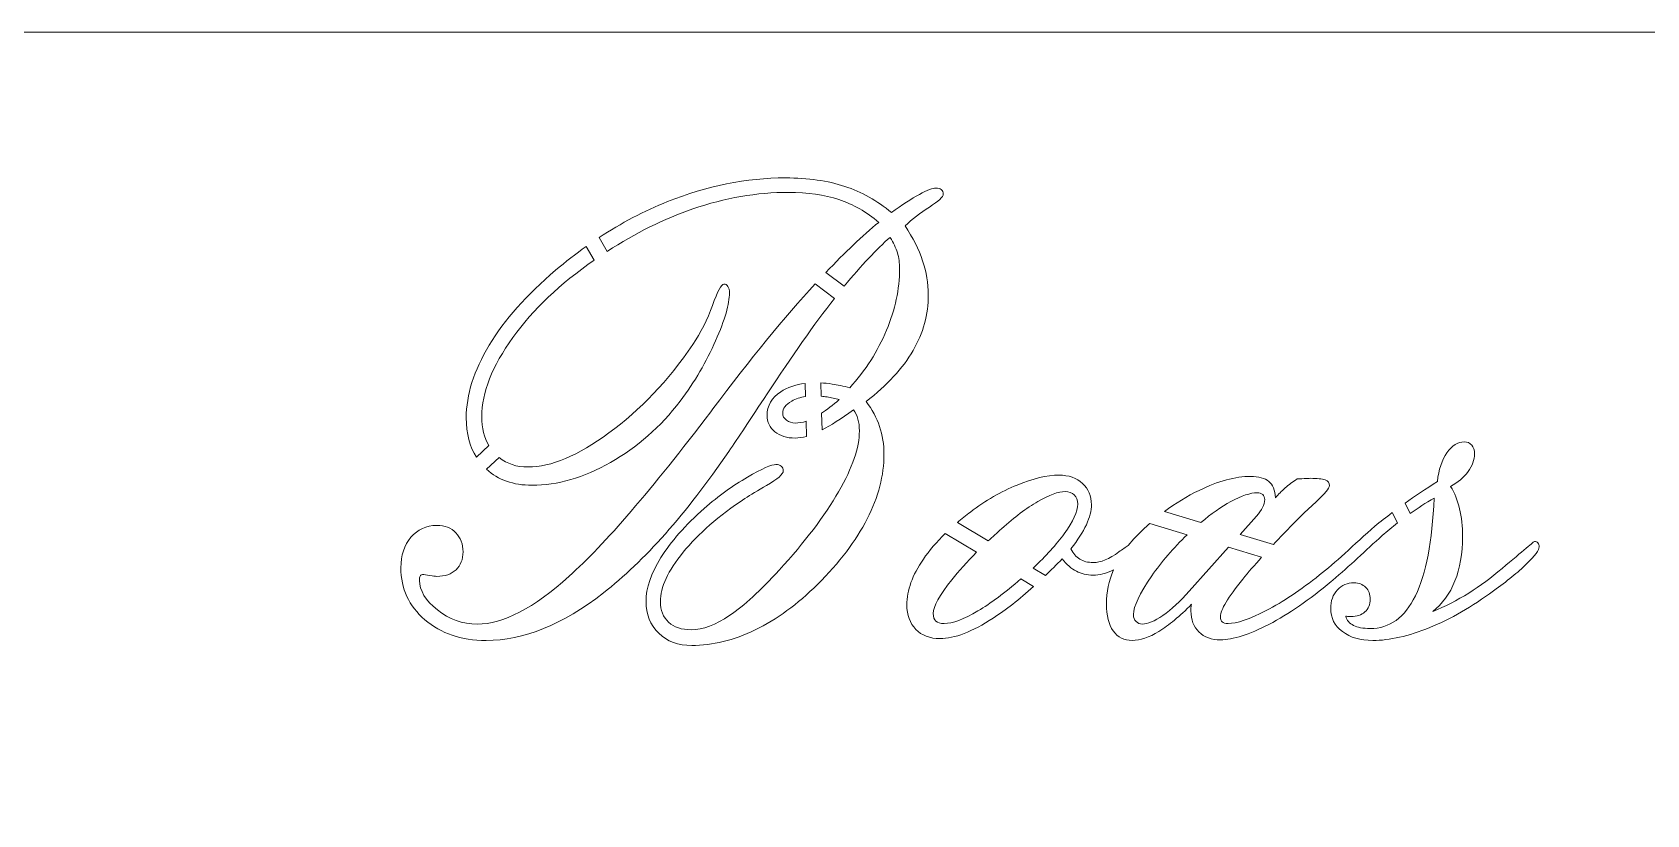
# Model space of a CAD drawing. Header units: millimetres. Extents: x 1606 to 2727, y 1477 to 2393.
# Drawn here: x 2480.6 to 2604.1, y 2203.4 to 2263.3 of the extents above; entities that cross this region are included whole.
import ezdxf

# ---------------------------------------------------------------- set-up
doc = ezdxf.new("R2010")
doc.units = ezdxf.units.MM
doc.header["$MEASUREMENT"] = 0
doc.layers.add('Camada 1', color=7, linetype='Continuous')

msp = doc.modelspace()

# ---------------------------------------------------------------- linework, layer by layer
at = {"layer": 'Camada 1', "color": 250, "lineweight": 20}
for points, knots in [([(2446.8405, 1923.272), (2568.1657, 1923.272), (2597.2433, 1923.2716), (2726.8406, 1923.2716), (2726.8406, 1923.2716), (2726.8406, 1923.2716), (2726.8406, 2263.2716), (2726.8406, 2263.2716), (2726.8406, 2263.2716), (2597.0922, 2263.2716), (2568.4792, 2263.2716), (2446.8405, 2263.2716), (2446.8405, 2263.2716), (2436.4123, 2263.2716), (2425.7687, 2263.2716), (2415.3405, 2263.2716), (2415.3405, 2263.2716), (2415.3405, 2263.2716), (2400.3405, 2263.2716), (2400.3405, 2263.2716), (2400.3405, 2263.2716), (2400.3405, 2263.2716), (2400.3405, 2260.2718), (2400.3405, 2260.2718), (2400.3405, 2260.2718), (2400.3405, 2260.2718), (2356.3405, 2260.2718), (2356.3405, 2260.2718), (2356.3405, 2260.2718), (2356.3405, 2260.2718), (2356.3405, 2263.2716), (2356.3405, 2263.2716), (2356.3405, 2263.2716), (2356.3405, 2263.2716), (2341.3405, 2263.2716), (2341.3405, 2263.2716), (2341.3405, 2263.2716), (2341.3405, 2263.2716), (2341.3405, 1923.272), (2341.3405, 1923.272), (2341.3405, 1923.272), (2341.3405, 1923.272), (2356.3405, 1923.272), (2356.3405, 1923.272), (2356.3405, 1923.272), (2356.3405, 1923.272), (2356.3405, 1926.2718), (2356.3405, 1926.2718), (2356.3405, 1926.2718), (2356.3405, 1926.2718), (2400.3405, 1926.2718), (2400.3405, 1926.2718), (2400.3405, 1926.2718), (2400.3405, 1926.2718), (2400.3405, 1923.272), (2400.3405, 1923.272), (2400.3405, 1923.272), (2400.3405, 1923.272), (2415.3405, 1923.272), (2415.3405, 1923.272), (2415.3405, 1923.272), (2425.7687, 1923.272), (2436.4123, 1923.272), (2446.8405, 1923.272)], [0, 0, 0, 0, 0.05882353, 0.05882353, 0.05882353, 0.05882353, 0.11764706, 0.11764706, 0.11764706, 0.11764706, 0.17647059, 0.17647059, 0.17647059, 0.17647059, 0.23529412, 0.23529412, 0.23529412, 0.23529412, 0.29411765, 0.29411765, 0.29411765, 0.29411765, 0.35294118, 0.35294118, 0.35294118, 0.35294118, 0.41176471, 0.41176471, 0.41176471, 0.41176471, 0.47058824, 0.47058824, 0.47058824, 0.47058824, 0.52941176, 0.52941176, 0.52941176, 0.52941176, 0.58823529, 0.58823529, 0.58823529, 0.58823529, 0.64705882, 0.64705882, 0.64705882, 0.64705882, 0.70588235, 0.70588235, 0.70588235, 0.70588235, 0.76470588, 0.76470588, 0.76470588, 0.76470588, 0.82352941, 0.82352941, 0.82352941, 0.82352941, 0.88235294, 0.88235294, 0.88235294, 0.88235294, 1, 1, 1, 1]), ([(2545.4429, 2233.0866), (2545.2213, 2233.7522), (2544.8773, 2234.3938), (2544.4112, 2235.003), (2544.4112, 2235.003), (2546.0236, 2236.2541), (2547.2158, 2237.5532), (2548.0028, 2238.9003), (2548.0028, 2238.9003), (2548.7824, 2240.2474), (2549.1721, 2241.6748), (2549.1721, 2243.1744), (2549.1721, 2243.1744), (2549.1721, 2244.0483), (2549.0268, 2244.9225), (2548.7365, 2245.7805), (2548.7365, 2245.7805), (2548.4461, 2246.6384), (2548.0028, 2247.5366), (2547.3916, 2248.4588), (2547.3916, 2248.4588), (2547.9265, 2248.956), (2548.553, 2249.4371), (2549.2562, 2249.8942), (2549.2562, 2249.8942), (2549.9592, 2250.3432), (2550.3108, 2250.672), (2550.3108, 2250.8725), (2550.3108, 2250.8725), (2550.3108, 2251.0329), (2550.2649, 2251.1531), (2550.1656, 2251.2254), (2550.1656, 2251.2254), (2550.0738, 2251.3055), (2549.9363, 2251.3456), (2549.753, 2251.3456), (2549.753, 2251.3456), (2549.516, 2251.3456), (2549.0957, 2251.1852), (2548.4843, 2250.8564), (2548.4843, 2250.8564), (2547.873, 2250.5278), (2547.1624, 2250.0626), (2546.3446, 2249.4691), (2546.3446, 2249.4691), (2545.2671, 2250.3752), (2544.0825, 2251.0489), (2542.7835, 2251.4739), (2542.7835, 2251.4739), (2541.4844, 2251.907), (2539.9712, 2252.1234), (2538.2595, 2252.1234), (2538.2595, 2252.1234), (2535.241, 2252.1234), (2532.23, 2251.522), (2529.2267, 2250.3112), (2529.2267, 2250.3112), (2527.4292, 2249.5894), (2525.6811, 2248.6682), (2523.9827, 2247.5498), (2523.9827, 2247.5498), (2523.9827, 2247.5498), (2524.6072, 2246.4954), (2524.6072, 2246.4954), (2524.6072, 2246.4954), (2526.7769, 2247.9091), (2528.9594, 2248.992), (2531.1601, 2249.7498), (2531.1601, 2249.7498), (2533.6208, 2250.5918), (2536.0586, 2251.0168), (2538.4811, 2251.0168), (2538.4811, 2251.0168), (2539.9407, 2251.0168), (2541.2245, 2250.8324), (2542.3326, 2250.4635), (2542.3326, 2250.4635), (2543.433, 2250.0946), (2544.4495, 2249.5173), (2545.374, 2248.7154), (2545.374, 2248.7154), (2544.1373, 2247.6964), (2542.7935, 2246.4219), (2541.3428, 2244.8924), (2541.3428, 2244.8924), (2541.3428, 2244.8924), (2542.7434, 2243.836), (2542.7434, 2243.836), (2542.7434, 2243.836), (2544.044, 2245.4303), (2545.2138, 2246.6745), (2546.2529, 2247.5688), (2546.2529, 2247.5688), (2546.505, 2247.1597), (2546.6886, 2246.7668), (2546.8031, 2246.3899), (2546.8031, 2246.3899), (2546.9177, 2246.0131), (2546.9711, 2245.6041), (2546.9711, 2245.1469), (2546.9711, 2245.1469), (2546.9711, 2243.6154), (2546.635, 2242.0518), (2545.9701, 2240.4559), (2545.9701, 2240.4559), (2545.3053, 2238.8522), (2544.3729, 2237.3928), (2543.1578, 2236.0616), (2543.1578, 2236.0616), (2542.6688, 2236.1898), (2542.2181, 2236.2781), (2541.8053, 2236.3422), (2541.8053, 2236.3422), (2541.5053, 2236.3889), (2541.2215, 2236.4186), (2540.951, 2236.4313), (2540.951, 2236.4313), (2540.951, 2236.4313), (2540.9763, 2235.4086), (2540.9763, 2235.4086), (2540.9763, 2235.4086), (2541.1276, 2235.3966), (2541.2763, 2235.3791), (2541.4233, 2235.356), (2541.4233, 2235.356), (2541.7289, 2235.308), (2542.0421, 2235.2437), (2542.3555, 2235.1474), (2542.3555, 2235.1474), (2541.853, 2234.717), (2541.4057, 2234.3697), (2541.0087, 2234.1029), (2541.0087, 2234.1029), (2541.0087, 2234.1029), (2541.0404, 2232.8245), (2541.0404, 2232.8245), (2541.0404, 2232.8245), (2541.6841, 2233.1613), (2542.4884, 2233.6745), (2543.4483, 2234.3696), (2543.4483, 2234.3696), (2543.6011, 2234.1692), (2543.7158, 2233.9287), (2543.7845, 2233.664), (2543.7845, 2233.664), (2543.8609, 2233.3994), (2543.8991, 2233.0947), (2543.8991, 2232.7498), (2543.8991, 2232.7498), (2543.8991, 2231.4909), (2543.3719, 2229.9432), (2542.3096, 2228.0988), (2542.3096, 2228.0988), (2541.2474, 2226.2626), (2539.7343, 2224.2578), (2537.7627, 2222.0927), (2537.7627, 2222.0927), (2536.3337, 2220.529), (2535.0728, 2219.3742), (2533.9801, 2218.6366), (2533.9801, 2218.6366), (2532.8949, 2217.8988), (2531.909, 2217.5299), (2531.0302, 2217.5299), (2531.0302, 2217.5299), (2530.2966, 2217.5299), (2529.7233, 2217.7224), (2529.3031, 2218.1073), (2529.3031, 2218.1073), (2528.8828, 2218.4922), (2528.6765, 2219.0215), (2528.6765, 2219.6951), (2528.6765, 2219.6951), (2528.6765, 2220.7856), (2529.2573, 2222.0446), (2530.4112, 2223.464), (2530.4112, 2223.464), (2531.5651, 2224.8832), (2533.1393, 2226.2545), (2535.1416, 2227.5857), (2535.1416, 2227.5857), (2535.5695, 2227.8662), (2536.1273, 2228.2031), (2536.7998, 2228.58), (2536.7998, 2228.58), (2537.6481, 2229.0612), (2538.0761, 2229.4381), (2538.0761, 2229.7106), (2538.0761, 2229.7106), (2538.0761, 2229.847), (2538.0226, 2229.9673), (2537.9155, 2230.0475), (2537.9155, 2230.0475), (2537.8162, 2230.1357), (2537.6786, 2230.1838), (2537.5182, 2230.1838), (2537.5182, 2230.1838), (2537.1743, 2230.1838), (2536.4483, 2229.863), (2535.3326, 2229.2135), (2535.3326, 2229.2135), (2534.2245, 2228.572), (2533.1241, 2227.7782), (2532.0314, 2226.8239), (2532.0314, 2226.8239), (2530.587, 2225.5409), (2529.4789, 2224.2899), (2528.7147, 2223.063), (2528.7147, 2223.063), (2527.9582, 2221.8441), (2527.576, 2220.7295), (2527.576, 2219.7111), (2527.576, 2219.7111), (2527.576, 2218.7087), (2527.897, 2217.8908), (2528.5466, 2217.2653), (2528.5466, 2217.2653), (2529.1961, 2216.6399), (2530.0368, 2216.3271), (2531.0684, 2216.3271), (2531.0684, 2216.3271), (2532.6656, 2216.3271), (2534.2856, 2216.7281), (2535.9287, 2217.522), (2535.9287, 2217.522), (2537.5716, 2218.3239), (2539.1612, 2219.4866), (2540.6973, 2221.0023), (2540.6973, 2221.0023), (2542.3707, 2222.6621), (2543.6317, 2224.338), (2544.4952, 2226.022), (2544.4952, 2226.022), (2545.3511, 2227.7059), (2545.7791, 2229.3498), (2545.7791, 2230.9616), (2545.7791, 2230.9616), (2545.7791, 2231.7154), (2545.6644, 2232.4211), (2545.4429, 2233.0866)], [0, 0, 0, 0, 0.01639344, 0.01639344, 0.01639344, 0.01639344, 0.03278689, 0.03278689, 0.03278689, 0.03278689, 0.04918033, 0.04918033, 0.04918033, 0.04918033, 0.06557377, 0.06557377, 0.06557377, 0.06557377, 0.08196721, 0.08196721, 0.08196721, 0.08196721, 0.09836066, 0.09836066, 0.09836066, 0.09836066, 0.1147541, 0.1147541, 0.1147541, 0.1147541, 0.13114754, 0.13114754, 0.13114754, 0.13114754, 0.14754098, 0.14754098, 0.14754098, 0.14754098, 0.16393443, 0.16393443, 0.16393443, 0.16393443, 0.18032787, 0.18032787, 0.18032787, 0.18032787, 0.19672131, 0.19672131, 0.19672131, 0.19672131, 0.21311475, 0.21311475, 0.21311475, 0.21311475, 0.2295082, 0.2295082, 0.2295082, 0.2295082, 0.24590164, 0.24590164, 0.24590164, 0.24590164, 0.26229508, 0.26229508, 0.26229508, 0.26229508, 0.27868852, 0.27868852, 0.27868852, 0.27868852, 0.29508197, 0.29508197, 0.29508197, 0.29508197, 0.31147541, 0.31147541, 0.31147541, 0.31147541, 0.32786885, 0.32786885, 0.32786885, 0.32786885, 0.3442623, 0.3442623, 0.3442623, 0.3442623, 0.36065574, 0.36065574, 0.36065574, 0.36065574, 0.37704918, 0.37704918, 0.37704918, 0.37704918, 0.39344262, 0.39344262, 0.39344262, 0.39344262, 0.40983607, 0.40983607, 0.40983607, 0.40983607, 0.42622951, 0.42622951, 0.42622951, 0.42622951, 0.44262295, 0.44262295, 0.44262295, 0.44262295, 0.45901639, 0.45901639, 0.45901639, 0.45901639, 0.47540984, 0.47540984, 0.47540984, 0.47540984, 0.49180328, 0.49180328, 0.49180328, 0.49180328, 0.50819672, 0.50819672, 0.50819672, 0.50819672, 0.52459016, 0.52459016, 0.52459016, 0.52459016, 0.54098361, 0.54098361, 0.54098361, 0.54098361, 0.55737705, 0.55737705, 0.55737705, 0.55737705, 0.57377049, 0.57377049, 0.57377049, 0.57377049, 0.59016393, 0.59016393, 0.59016393, 0.59016393, 0.60655738, 0.60655738, 0.60655738, 0.60655738, 0.62295082, 0.62295082, 0.62295082, 0.62295082, 0.63934426, 0.63934426, 0.63934426, 0.63934426, 0.6557377, 0.6557377, 0.6557377, 0.6557377, 0.67213115, 0.67213115, 0.67213115, 0.67213115, 0.68852459, 0.68852459, 0.68852459, 0.68852459, 0.70491803, 0.70491803, 0.70491803, 0.70491803, 0.72131148, 0.72131148, 0.72131148, 0.72131148, 0.73770492, 0.73770492, 0.73770492, 0.73770492, 0.75409836, 0.75409836, 0.75409836, 0.75409836, 0.7704918, 0.7704918, 0.7704918, 0.7704918, 0.78688525, 0.78688525, 0.78688525, 0.78688525, 0.80327869, 0.80327869, 0.80327869, 0.80327869, 0.81967213, 0.81967213, 0.81967213, 0.81967213, 0.83606557, 0.83606557, 0.83606557, 0.83606557, 0.85245902, 0.85245902, 0.85245902, 0.85245902, 0.86885246, 0.86885246, 0.86885246, 0.86885246, 0.8852459, 0.8852459, 0.8852459, 0.8852459, 0.90163934, 0.90163934, 0.90163934, 0.90163934, 0.91803279, 0.91803279, 0.91803279, 0.91803279, 0.93442623, 0.93442623, 0.93442623, 0.93442623, 0.95081967, 0.95081967, 0.95081967, 0.95081967, 0.96721311, 0.96721311, 0.96721311, 0.96721311, 1, 1, 1, 1]), ([(2522.9906, 2246.8701), (2522.2002, 2246.3073), (2521.4209, 2245.7008), (2520.6525, 2245.0508), (2520.6525, 2245.0508), (2518.4439, 2243.1663), (2516.7475, 2241.2579), (2515.5782, 2239.3172), (2515.5782, 2239.3172), (2514.409, 2237.3687), (2513.8205, 2235.5163), (2513.8205, 2233.7443), (2513.8205, 2233.7443), (2513.8205, 2232.5635), (2514.0821, 2231.5612), (2514.6017, 2230.7371), (2514.6017, 2230.7371), (2514.6017, 2230.7371), (2515.5556, 2231.6246), (2515.5556, 2231.6246), (2515.5556, 2231.6246), (2515.1927, 2232.2373), (2515.0128, 2232.9759), (2515.0128, 2233.8404), (2515.0128, 2233.8404), (2515.0128, 2235.6927), (2515.8075, 2237.7135), (2517.3894, 2239.9026), (2517.3894, 2239.9026), (2518.931, 2242.0439), (2521.0024, 2244.0174), (2523.6105, 2245.8235), (2523.6105, 2245.8235), (2523.6105, 2245.8235), (2522.9906, 2246.8701), (2522.9906, 2246.8701)], [0, 0, 0, 0, 0.1, 0.1, 0.1, 0.1, 0.2, 0.2, 0.2, 0.2, 0.3, 0.3, 0.3, 0.3, 0.4, 0.4, 0.4, 0.4, 0.5, 0.5, 0.5, 0.5, 0.6, 0.6, 0.6, 0.6, 0.7, 0.7, 0.7, 0.7, 0.8, 0.8, 0.8, 0.8, 1, 1, 1, 1]), ([(2540.52, 2244.01), (2538.1715, 2241.4503), (2535.558, 2238.258), (2532.6809, 2234.4338), (2532.6809, 2234.4338), (2532.6809, 2234.4338), (2532.5203, 2234.2173), (2532.5203, 2234.2173), (2532.5203, 2234.2173), (2528.0193, 2228.2673), (2524.4046, 2224.0734), (2521.6995, 2221.6276), (2521.6995, 2221.6276), (2518.9865, 2219.1819), (2516.6404, 2217.963), (2514.6536, 2217.963), (2514.6536, 2217.963), (2513.5379, 2217.963), (2512.5215, 2218.3239), (2511.6121, 2219.0535), (2511.6121, 2219.0535), (2510.7027, 2219.7833), (2510.2442, 2220.537), (2510.2442, 2221.3149), (2510.2442, 2221.3149), (2510.2442, 2221.4672), (2510.2596, 2221.5795), (2510.2901, 2221.6437), (2510.2901, 2221.6437), (2510.3206, 2221.7077), (2510.3817, 2221.748), (2510.4658, 2221.764), (2510.4658, 2221.764), (2510.6033, 2221.764), (2510.7944, 2221.7397), (2511.0389, 2221.6917), (2511.0389, 2221.6917), (2511.2835, 2221.6437), (2511.4593, 2221.6196), (2511.5662, 2221.6196), (2511.5662, 2221.6196), (2512.1851, 2221.6196), (2512.6819, 2221.788), (2513.0412, 2222.1248), (2513.0412, 2222.1248), (2513.3927, 2222.4615), (2513.576, 2222.9187), (2513.576, 2223.496), (2513.576, 2223.496), (2513.576, 2224.0894), (2513.3927, 2224.5786), (2513.0259, 2224.9555), (2513.0259, 2224.9555), (2512.6667, 2225.3323), (2512.1776, 2225.5167), (2511.5662, 2225.5167), (2511.5662, 2225.5167), (2510.7639, 2225.5167), (2510.1065, 2225.212), (2509.5946, 2224.6106), (2509.5946, 2224.6106), (2509.0826, 2224.0093), (2508.8228, 2223.2314), (2508.8228, 2222.2773), (2508.8228, 2222.2773), (2508.8228, 2220.6813), (2509.4342, 2219.3502), (2510.6569, 2218.2998), (2510.6569, 2218.2998), (2511.8796, 2217.2413), (2513.4385, 2216.7121), (2515.3337, 2216.7121), (2515.3337, 2216.7121), (2518.1995, 2216.7121), (2521.1951, 2217.9231), (2524.313, 2220.3527), (2524.313, 2220.3527), (2527.4308, 2222.7823), (2530.6328, 2226.3908), (2533.9188, 2231.1862), (2533.9188, 2231.1862), (2534.5914, 2232.1885), (2535.5695, 2233.664), (2536.8533, 2235.6046), (2536.8533, 2235.6046), (2538.7379, 2238.4942), (2540.4516, 2240.9247), (2541.9945, 2242.8978), (2541.9945, 2242.8978), (2541.9945, 2242.8978), (2540.52, 2244.01), (2540.52, 2244.01)], [0, 0, 0, 0, 0.04166667, 0.04166667, 0.04166667, 0.04166667, 0.08333333, 0.08333333, 0.08333333, 0.08333333, 0.125, 0.125, 0.125, 0.125, 0.16666667, 0.16666667, 0.16666667, 0.16666667, 0.20833333, 0.20833333, 0.20833333, 0.20833333, 0.25, 0.25, 0.25, 0.25, 0.29166667, 0.29166667, 0.29166667, 0.29166667, 0.33333333, 0.33333333, 0.33333333, 0.33333333, 0.375, 0.375, 0.375, 0.375, 0.41666667, 0.41666667, 0.41666667, 0.41666667, 0.45833333, 0.45833333, 0.45833333, 0.45833333, 0.5, 0.5, 0.5, 0.5, 0.54166667, 0.54166667, 0.54166667, 0.54166667, 0.58333333, 0.58333333, 0.58333333, 0.58333333, 0.625, 0.625, 0.625, 0.625, 0.66666667, 0.66666667, 0.66666667, 0.66666667, 0.70833333, 0.70833333, 0.70833333, 0.70833333, 0.75, 0.75, 0.75, 0.75, 0.79166667, 0.79166667, 0.79166667, 0.79166667, 0.83333333, 0.83333333, 0.83333333, 0.83333333, 0.875, 0.875, 0.875, 0.875, 0.91666667, 0.91666667, 0.91666667, 0.91666667, 1, 1, 1, 1]), ([(2515.3716, 2229.8143), (2516.2597, 2229.0022), (2517.4214, 2228.596), (2518.8567, 2228.596), (2518.8567, 2228.596), (2520.7977, 2228.596), (2522.7998, 2229.1734), (2524.8479, 2230.336), (2524.8479, 2230.336), (2526.9036, 2231.4988), (2528.6842, 2233.0626), (2530.1896, 2235.0352), (2530.1896, 2235.0352), (2531.2978, 2236.5107), (2532.1993, 2238.0504), (2532.9025, 2239.6621), (2532.9025, 2239.6621), (2533.6055, 2241.2658), (2533.957, 2242.4848), (2533.957, 2243.3187), (2533.957, 2243.3187), (2533.957, 2243.5191), (2533.9188, 2243.6876), (2533.8424, 2243.8078), (2533.8424, 2243.8078), (2533.766, 2243.9362), (2533.6667, 2244.0003), (2533.5292, 2244.0003), (2533.5292, 2244.0003), (2533.3381, 2244.0003), (2533.0477, 2243.455), (2532.6579, 2242.3645), (2532.6579, 2242.3645), (2532.2682, 2241.2819), (2531.7714, 2240.2795), (2531.1601, 2239.3734), (2531.1601, 2239.3734), (2529.265, 2236.5989), (2527.1252, 2234.3376), (2524.7409, 2232.5974), (2524.7409, 2232.5974), (2522.3642, 2230.8573), (2520.301, 2229.9914), (2518.5509, 2229.9914), (2518.5509, 2229.9914), (2517.6728, 2229.9914), (2516.9355, 2230.2325), (2516.3394, 2230.7148), (2516.3394, 2230.7148), (2516.3394, 2230.7148), (2515.3716, 2229.8143), (2515.3716, 2229.8143)], [0, 0, 0, 0, 0.07142857, 0.07142857, 0.07142857, 0.07142857, 0.14285714, 0.14285714, 0.14285714, 0.14285714, 0.21428571, 0.21428571, 0.21428571, 0.21428571, 0.28571429, 0.28571429, 0.28571429, 0.28571429, 0.35714286, 0.35714286, 0.35714286, 0.35714286, 0.42857143, 0.42857143, 0.42857143, 0.42857143, 0.5, 0.5, 0.5, 0.5, 0.57142857, 0.57142857, 0.57142857, 0.57142857, 0.64285714, 0.64285714, 0.64285714, 0.64285714, 0.71428571, 0.71428571, 0.71428571, 0.71428571, 0.78571429, 0.78571429, 0.78571429, 0.78571429, 0.85714286, 0.85714286, 0.85714286, 0.85714286, 1, 1, 1, 1]), ([(2539.7517, 2236.3874), (2539.0064, 2236.2975), (2538.3816, 2236.0883), (2537.8774, 2235.7569), (2537.8774, 2235.7569), (2537.1819, 2235.2999), (2536.8381, 2234.6983), (2536.8381, 2233.9446), (2536.8381, 2233.9446), (2536.8381, 2233.4314), (2537.0367, 2233.0064), (2537.4341, 2232.6856), (2537.4341, 2232.6856), (2537.8314, 2232.3649), (2538.3512, 2232.2046), (2538.9931, 2232.2046), (2538.9931, 2232.2046), (2539.2579, 2232.2046), (2539.5446, 2232.2484), (2539.8522, 2232.3348), (2539.8522, 2232.3348), (2539.8522, 2232.3348), (2539.8234, 2233.4956), (2539.8234, 2233.4956), (2539.8234, 2233.4956), (2539.5389, 2233.4047), (2539.2622, 2233.3592), (2538.9931, 2233.3592), (2538.9931, 2233.3592), (2538.7409, 2233.3592), (2538.5192, 2233.4314), (2538.3206, 2233.5838), (2538.3206, 2233.5838), (2538.1296, 2233.7282), (2538.0302, 2233.8965), (2538.0302, 2234.089), (2538.0302, 2234.089), (2538.0302, 2234.4659), (2538.2595, 2234.7787), (2538.7256, 2235.0432), (2538.7256, 2235.0432), (2539.0228, 2235.2095), (2539.3745, 2235.3219), (2539.7767, 2235.3804), (2539.7767, 2235.3804), (2539.7767, 2235.3804), (2539.7517, 2236.3874), (2539.7517, 2236.3874)], [0, 0, 0, 0, 0.07692308, 0.07692308, 0.07692308, 0.07692308, 0.15384615, 0.15384615, 0.15384615, 0.15384615, 0.23076923, 0.23076923, 0.23076923, 0.23076923, 0.30769231, 0.30769231, 0.30769231, 0.30769231, 0.38461538, 0.38461538, 0.38461538, 0.38461538, 0.46153846, 0.46153846, 0.46153846, 0.46153846, 0.53846154, 0.53846154, 0.53846154, 0.53846154, 0.61538462, 0.61538462, 0.61538462, 0.61538462, 0.69230769, 0.69230769, 0.69230769, 0.69230769, 0.76923077, 0.76923077, 0.76923077, 0.76923077, 0.84615385, 0.84615385, 0.84615385, 0.84615385, 1, 1, 1, 1]), ([(2589.8118, 2226.7918), (2589.6667, 2227.4333), (2589.4373, 2228.0107), (2589.1241, 2228.5078), (2589.1241, 2228.5078), (2589.6895, 2228.8046), (2590.1405, 2229.1815), (2590.4691, 2229.6385), (2590.4691, 2229.6385), (2590.7976, 2230.0876), (2590.9581, 2230.5446), (2590.9581, 2231.0018), (2590.9581, 2231.0018), (2590.9581, 2231.2824), (2590.8894, 2231.5068), (2590.7441, 2231.6673), (2590.7441, 2231.6673), (2590.6067, 2231.8357), (2590.4155, 2231.9159), (2590.171, 2231.9159), (2590.171, 2231.9159), (2589.6819, 2231.9159), (2589.2387, 2231.6352), (2588.8489, 2231.0819), (2588.8489, 2231.0819), (2588.4592, 2230.5286), (2588.2146, 2229.7908), (2588.1153, 2228.8847), (2588.1153, 2228.8847), (2587.2149, 2228.3038), (2586.3933, 2227.7483), (2585.6496, 2227.2188), (2585.6496, 2227.2188), (2585.6496, 2227.2188), (2586.0408, 2226.4364), (2586.0408, 2226.4364), (2586.0408, 2226.4364), (2586.6304, 2226.8549), (2587.2378, 2227.2488), (2587.8632, 2227.6177), (2587.8632, 2227.6177), (2587.7332, 2224.2899), (2587.2518, 2221.7961), (2586.4341, 2220.1281), (2586.4341, 2220.1281), (2585.6088, 2218.4602), (2584.4625, 2217.6263), (2582.98, 2217.6263), (2582.98, 2217.6263), (2582.4298, 2217.6263), (2582.0017, 2217.7064), (2581.6961, 2217.8587), (2581.6961, 2217.8587), (2581.3905, 2218.0191), (2581.1917, 2218.2517), (2581.1001, 2218.5644), (2581.1001, 2218.5644), (2581.1306, 2218.5644), (2581.1765, 2218.5644), (2581.2376, 2218.5564), (2581.2376, 2218.5564), (2581.2911, 2218.5483), (2581.3828, 2218.5403), (2581.505, 2218.5403), (2581.505, 2218.5403), (2581.9483, 2218.5403), (2582.3075, 2218.6607), (2582.575, 2218.8932), (2582.575, 2218.8932), (2582.8424, 2219.1338), (2582.98, 2219.4626), (2582.98, 2219.8794), (2582.98, 2219.8794), (2582.98, 2220.2404), (2582.8653, 2220.537), (2582.636, 2220.7776), (2582.636, 2220.7776), (2582.4068, 2221.0102), (2582.1011, 2221.1305), (2581.7344, 2221.1305), (2581.7344, 2221.1305), (2581.2299, 2221.1305), (2580.8097, 2220.9459), (2580.4659, 2220.5772), (2580.4659, 2220.5772), (2580.1219, 2220.2083), (2579.9537, 2219.7351), (2579.9537, 2219.1578), (2579.9537, 2219.1578), (2579.9537, 2218.4361), (2580.2517, 2217.8507), (2580.8479, 2217.3937), (2580.8479, 2217.3937), (2581.444, 2216.9366), (2582.2234, 2216.7121), (2583.1787, 2216.7121), (2583.1787, 2216.7121), (2584.4549, 2216.7121), (2585.9069, 2217.0409), (2587.5269, 2217.6983), (2587.5269, 2217.6983), (2589.1469, 2218.3559), (2590.7747, 2219.2941), (2592.4177, 2220.521), (2592.4177, 2220.521), (2593.4418, 2221.2428), (2594.2824, 2221.9244), (2594.9319, 2222.5658), (2594.9319, 2222.5658), (2595.5815, 2223.2073), (2595.9025, 2223.6404), (2595.9025, 2223.8809), (2595.9025, 2223.8809), (2595.9025, 2224.0012), (2595.8719, 2224.1055), (2595.8031, 2224.1856), (2595.8031, 2224.1856), (2595.7344, 2224.2658), (2595.6503, 2224.2979), (2595.551, 2224.2979), (2595.551, 2224.2979), (2595.5203, 2224.2979), (2594.6874, 2223.6003), (2593.0596, 2222.213), (2593.0596, 2222.213), (2591.4319, 2220.8176), (2589.6667, 2219.7191), (2587.7562, 2218.9173), (2587.7562, 2218.9173), (2588.4974, 2219.5107), (2589.0706, 2220.2964), (2589.4602, 2221.2669), (2589.4602, 2221.2669), (2589.8424, 2222.237), (2590.041, 2223.3678), (2590.041, 2224.6508), (2590.041, 2224.6508), (2590.041, 2225.4367), (2589.9646, 2226.1502), (2589.8118, 2226.7918)], [0, 0, 0, 0, 0.02777778, 0.02777778, 0.02777778, 0.02777778, 0.05555556, 0.05555556, 0.05555556, 0.05555556, 0.08333333, 0.08333333, 0.08333333, 0.08333333, 0.11111111, 0.11111111, 0.11111111, 0.11111111, 0.13888889, 0.13888889, 0.13888889, 0.13888889, 0.16666667, 0.16666667, 0.16666667, 0.16666667, 0.19444444, 0.19444444, 0.19444444, 0.19444444, 0.22222222, 0.22222222, 0.22222222, 0.22222222, 0.25, 0.25, 0.25, 0.25, 0.27777778, 0.27777778, 0.27777778, 0.27777778, 0.30555556, 0.30555556, 0.30555556, 0.30555556, 0.33333333, 0.33333333, 0.33333333, 0.33333333, 0.36111111, 0.36111111, 0.36111111, 0.36111111, 0.38888889, 0.38888889, 0.38888889, 0.38888889, 0.41666667, 0.41666667, 0.41666667, 0.41666667, 0.44444444, 0.44444444, 0.44444444, 0.44444444, 0.47222222, 0.47222222, 0.47222222, 0.47222222, 0.5, 0.5, 0.5, 0.5, 0.52777778, 0.52777778, 0.52777778, 0.52777778, 0.55555556, 0.55555556, 0.55555556, 0.55555556, 0.58333333, 0.58333333, 0.58333333, 0.58333333, 0.61111111, 0.61111111, 0.61111111, 0.61111111, 0.63888889, 0.63888889, 0.63888889, 0.63888889, 0.66666667, 0.66666667, 0.66666667, 0.66666667, 0.69444444, 0.69444444, 0.69444444, 0.69444444, 0.72222222, 0.72222222, 0.72222222, 0.72222222, 0.75, 0.75, 0.75, 0.75, 0.77777778, 0.77777778, 0.77777778, 0.77777778, 0.80555556, 0.80555556, 0.80555556, 0.80555556, 0.83333333, 0.83333333, 0.83333333, 0.83333333, 0.86111111, 0.86111111, 0.86111111, 0.86111111, 0.88888889, 0.88888889, 0.88888889, 0.88888889, 0.91666667, 0.91666667, 0.91666667, 0.91666667, 0.94444444, 0.94444444, 0.94444444, 0.94444444, 1, 1, 1, 1]), ([(2584.6671, 2226.5004), (2584.1844, 2226.1373), (2583.7419, 2225.7881), (2583.3391, 2225.4526), (2583.3391, 2225.4526), (2582.5661, 2224.8087), (2581.7791, 2224.0548), (2581.0236, 2223.3678), (2581.0236, 2223.3678), (2580.3358, 2222.7423), (2579.694, 2222.1889), (2579.0979, 2221.7238), (2579.0979, 2221.7238), (2577.6688, 2220.5772), (2576.3086, 2219.6711), (2575.0247, 2219.0054), (2575.0247, 2219.0054), (2573.7332, 2218.3399), (2572.7627, 2218.0112), (2572.1055, 2218.0112), (2572.1055, 2218.0112), (2571.8839, 2218.0112), (2571.7311, 2218.0512), (2571.647, 2218.1314), (2571.647, 2218.1314), (2571.5628, 2218.2035), (2571.5247, 2218.3479), (2571.5247, 2218.5483), (2571.5247, 2218.5483), (2571.5247, 2219.0535), (2572.0902, 2219.9998), (2573.2289, 2221.4032), (2573.2289, 2221.4032), (2573.6503, 2221.9226), (2574.1305, 2222.4826), (2574.6695, 2223.0829), (2574.6695, 2223.0829), (2574.6695, 2223.0829), (2572.1432, 2223.8449), (2572.1432, 2223.8449), (2572.1432, 2223.8449), (2572.1432, 2223.8449), (2569.1252, 2220.481), (2569.1252, 2220.481), (2569.1252, 2220.481), (2568.4374, 2219.6951), (2567.7726, 2219.0777), (2567.1229, 2218.6286), (2567.1229, 2218.6286), (2566.4734, 2218.1876), (2565.9462, 2217.963), (2565.5412, 2217.963), (2565.5412, 2217.963), (2565.35, 2217.963), (2565.1896, 2218.0271), (2565.0597, 2218.1635), (2565.0597, 2218.1635), (2564.9298, 2218.2918), (2564.8686, 2218.4682), (2564.8686, 2218.6927), (2564.8686, 2218.6927), (2564.8686, 2219.3182), (2565.3348, 2220.3046), (2566.2595, 2221.6517), (2566.2595, 2221.6517), (2567.0047, 2222.7375), (2567.9137, 2223.7868), (2568.9786, 2224.7995), (2568.9786, 2224.7995), (2568.9786, 2224.7995), (2566.1139, 2225.6637), (2566.1139, 2225.6637), (2566.1139, 2225.6637), (2565.9883, 2225.5527), (2565.8636, 2225.4396), (2565.7397, 2225.3243), (2565.7397, 2225.3243), (2565.2576, 2224.8758), (2564.8287, 2224.4327), (2564.4661, 2223.9804), (2564.4661, 2223.9804), (2564.2671, 2223.8534), (2564.0292, 2223.6893), (2563.7529, 2223.4881), (2563.7529, 2223.4881), (2563.0116, 2222.9508), (2562.3544, 2222.6782), (2561.7813, 2222.6782), (2561.7813, 2222.6782), (2561.3839, 2222.6782), (2561.0399, 2222.7663), (2560.7572, 2222.9347), (2560.7572, 2222.9347), (2560.4746, 2223.1112), (2560.2452, 2223.3758), (2560.0848, 2223.7365), (2560.0848, 2223.7365), (2560.6044, 2224.3942), (2560.9941, 2225.0116), (2561.2617, 2225.5729), (2561.2617, 2225.5729), (2561.5215, 2226.1423), (2561.6513, 2226.6475), (2561.6513, 2227.1046), (2561.6513, 2227.1046), (2561.6513, 2227.7782), (2561.4221, 2228.3235), (2560.9712, 2228.7404), (2560.9712, 2228.7404), (2560.5127, 2229.1573), (2559.9166, 2229.3658), (2559.1677, 2229.3658), (2559.1677, 2229.3658), (2558.243, 2229.3658), (2557.1731, 2229.1173), (2555.9581, 2228.6121), (2555.9581, 2228.6121), (2554.743, 2228.1149), (2553.551, 2227.4253), (2552.3894, 2226.5432), (2552.3894, 2226.5432), (2552.0398, 2226.2806), (2551.7086, 2226.0161), (2551.3957, 2225.7498), (2551.3957, 2225.7498), (2551.3957, 2225.7498), (2553.7532, 2224.3276), (2553.7532, 2224.3276), (2553.7532, 2224.3276), (2554.0793, 2224.6354), (2554.4219, 2224.949), (2554.7812, 2225.2683), (2554.7812, 2225.2683), (2555.7519, 2226.1502), (2556.6765, 2226.84), (2557.5553, 2227.3531), (2557.5553, 2227.3531), (2558.4341, 2227.8582), (2559.1295, 2228.1149), (2559.6339, 2228.1149), (2559.6339, 2228.1149), (2559.9319, 2228.1149), (2560.1689, 2228.0267), (2560.337, 2227.8582), (2560.337, 2227.8582), (2560.5127, 2227.6819), (2560.5968, 2227.4493), (2560.5968, 2227.1527), (2560.5968, 2227.1527), (2560.5968, 2226.5914), (2560.2529, 2225.8295), (2559.5652, 2224.8832), (2559.5652, 2224.8832), (2558.9766, 2224.0644), (2558.1818, 2223.1854), (2557.1861, 2222.2568), (2557.1861, 2222.2568), (2557.1861, 2222.2568), (2558.1336, 2221.6852), (2558.1336, 2221.6852), (2558.1336, 2221.6852), (2558.5514, 2222.0854), (2558.9775, 2222.5098), (2559.4123, 2222.9588), (2559.4123, 2222.9588), (2559.7562, 2222.5258), (2560.1154, 2222.205), (2560.4974, 2222.0126), (2560.4974, 2222.0126), (2560.8795, 2221.812), (2561.3075, 2221.7158), (2561.7813, 2221.7158), (2561.7813, 2221.7158), (2562.2679, 2221.7158), (2562.7859, 2221.8483), (2563.3333, 2222.1132), (2563.3333, 2222.1132), (2562.9797, 2221.2777), (2562.8054, 2220.4118), (2562.8054, 2219.5107), (2562.8054, 2219.5107), (2562.8054, 2218.6205), (2562.9734, 2217.9309), (2563.3174, 2217.4418), (2563.3174, 2217.4418), (2563.6612, 2216.9527), (2564.1503, 2216.7121), (2564.7769, 2216.7121), (2564.7769, 2216.7121), (2565.373, 2216.7121), (2566.0532, 2216.9447), (2566.8173, 2217.4096), (2566.8173, 2217.4096), (2567.5815, 2217.8668), (2568.4069, 2218.5644), (2569.3085, 2219.4866), (2569.3085, 2219.4866), (2569.2933, 2219.4305), (2569.278, 2219.3583), (2569.2704, 2219.2862), (2569.2704, 2219.2862), (2569.2627, 2219.222), (2569.2627, 2219.1097), (2569.2627, 2218.9734), (2569.2627, 2218.9734), (2569.2627, 2218.2998), (2569.469, 2217.7626), (2569.8741, 2217.3617), (2569.8741, 2217.3617), (2570.2867, 2216.9607), (2570.837, 2216.7601), (2571.5247, 2216.7601), (2571.5247, 2216.7601), (2572.48, 2216.7601), (2573.718, 2217.1531), (2575.2311, 2217.947), (2575.2311, 2217.947), (2576.7442, 2218.7407), (2578.3337, 2219.8315), (2579.992, 2221.2267), (2579.992, 2221.2267), (2579.992, 2221.2267), (2580.1066, 2221.3229), (2580.1066, 2221.3229), (2580.1066, 2221.3229), (2581.3801, 2222.3907), (2582.6387, 2223.6166), (2583.897, 2224.739), (2583.897, 2224.739), (2584.2771, 2225.0734), (2584.6659, 2225.3964), (2585.0635, 2225.7076), (2585.0635, 2225.7076), (2585.0635, 2225.7076), (2584.6671, 2226.5004), (2584.6671, 2226.5004)], [0, 0, 0, 0, 0.01666667, 0.01666667, 0.01666667, 0.01666667, 0.03333333, 0.03333333, 0.03333333, 0.03333333, 0.05, 0.05, 0.05, 0.05, 0.06666667, 0.06666667, 0.06666667, 0.06666667, 0.08333333, 0.08333333, 0.08333333, 0.08333333, 0.1, 0.1, 0.1, 0.1, 0.11666667, 0.11666667, 0.11666667, 0.11666667, 0.13333333, 0.13333333, 0.13333333, 0.13333333, 0.15, 0.15, 0.15, 0.15, 0.16666667, 0.16666667, 0.16666667, 0.16666667, 0.18333333, 0.18333333, 0.18333333, 0.18333333, 0.2, 0.2, 0.2, 0.2, 0.21666667, 0.21666667, 0.21666667, 0.21666667, 0.23333333, 0.23333333, 0.23333333, 0.23333333, 0.25, 0.25, 0.25, 0.25, 0.26666667, 0.26666667, 0.26666667, 0.26666667, 0.28333333, 0.28333333, 0.28333333, 0.28333333, 0.3, 0.3, 0.3, 0.3, 0.31666667, 0.31666667, 0.31666667, 0.31666667, 0.33333333, 0.33333333, 0.33333333, 0.33333333, 0.35, 0.35, 0.35, 0.35, 0.36666667, 0.36666667, 0.36666667, 0.36666667, 0.38333333, 0.38333333, 0.38333333, 0.38333333, 0.4, 0.4, 0.4, 0.4, 0.41666667, 0.41666667, 0.41666667, 0.41666667, 0.43333333, 0.43333333, 0.43333333, 0.43333333, 0.45, 0.45, 0.45, 0.45, 0.46666667, 0.46666667, 0.46666667, 0.46666667, 0.48333333, 0.48333333, 0.48333333, 0.48333333, 0.5, 0.5, 0.5, 0.5, 0.51666667, 0.51666667, 0.51666667, 0.51666667, 0.53333333, 0.53333333, 0.53333333, 0.53333333, 0.55, 0.55, 0.55, 0.55, 0.56666667, 0.56666667, 0.56666667, 0.56666667, 0.58333333, 0.58333333, 0.58333333, 0.58333333, 0.6, 0.6, 0.6, 0.6, 0.61666667, 0.61666667, 0.61666667, 0.61666667, 0.63333333, 0.63333333, 0.63333333, 0.63333333, 0.65, 0.65, 0.65, 0.65, 0.66666667, 0.66666667, 0.66666667, 0.66666667, 0.68333333, 0.68333333, 0.68333333, 0.68333333, 0.7, 0.7, 0.7, 0.7, 0.71666667, 0.71666667, 0.71666667, 0.71666667, 0.73333333, 0.73333333, 0.73333333, 0.73333333, 0.75, 0.75, 0.75, 0.75, 0.76666667, 0.76666667, 0.76666667, 0.76666667, 0.78333333, 0.78333333, 0.78333333, 0.78333333, 0.8, 0.8, 0.8, 0.8, 0.81666667, 0.81666667, 0.81666667, 0.81666667, 0.83333333, 0.83333333, 0.83333333, 0.83333333, 0.85, 0.85, 0.85, 0.85, 0.86666667, 0.86666667, 0.86666667, 0.86666667, 0.88333333, 0.88333333, 0.88333333, 0.88333333, 0.9, 0.9, 0.9, 0.9, 0.91666667, 0.91666667, 0.91666667, 0.91666667, 0.93333333, 0.93333333, 0.93333333, 0.93333333, 0.95, 0.95, 0.95, 0.95, 0.96666667, 0.96666667, 0.96666667, 0.96666667, 1, 1, 1, 1]), ([(2575.5703, 2224.0646), (2576.277, 2224.8197), (2577.0655, 2225.63), (2577.9364, 2226.4951), (2577.9364, 2226.4951), (2577.9364, 2226.4951), (2578.8304, 2227.313), (2578.8304, 2227.313), (2578.8304, 2227.313), (2579.5181, 2227.9625), (2579.8621, 2228.3714), (2579.8621, 2228.5639), (2579.8621, 2228.5639), (2579.8621, 2228.7644), (2579.7474, 2228.9168), (2579.5258, 2228.9969), (2579.5258, 2228.9969), (2579.3042, 2229.0852), (2578.9298, 2229.1252), (2578.4025, 2229.1252), (2578.4025, 2229.1252), (2578.3031, 2229.1252), (2578.1349, 2229.1173), (2577.9134, 2229.1012), (2577.9134, 2229.1012), (2577.6918, 2229.0852), (2577.516, 2229.0772), (2577.3937, 2229.0772), (2577.3937, 2229.0772), (2577.0498, 2228.8606), (2576.7442, 2228.6281), (2576.469, 2228.3874), (2576.469, 2228.3874), (2576.1939, 2228.139), (2575.9494, 2227.8984), (2575.7354, 2227.6418), (2575.7354, 2227.6418), (2575.6973, 2228.2271), (2575.5214, 2228.6442), (2575.2235, 2228.8926), (2575.2235, 2228.8926), (2574.9254, 2229.1412), (2574.4516, 2229.2696), (2573.8097, 2229.2696), (2573.8097, 2229.2696), (2572.6786, 2229.2696), (2571.3643, 2228.9168), (2569.8893, 2228.2031), (2569.8893, 2228.2031), (2568.9654, 2227.7583), (2568.0816, 2227.2151), (2567.235, 2226.5789), (2567.235, 2226.5789), (2567.235, 2226.5789), (2570.0209, 2225.7385), (2570.0209, 2225.7385), (2570.0209, 2225.7385), (2570.8059, 2226.4083), (2571.5721, 2226.9464), (2572.3194, 2227.3531), (2572.3194, 2227.3531), (2573.1524, 2227.7941), (2573.8173, 2228.0186), (2574.3294, 2228.0186), (2574.3294, 2228.0186), (2574.5051, 2228.0186), (2574.6503, 2227.9705), (2574.7496, 2227.8743), (2574.7496, 2227.8743), (2574.8566, 2227.7862), (2574.9101, 2227.6579), (2574.9101, 2227.5055), (2574.9101, 2227.5055), (2574.9101, 2227.313), (2574.8566, 2227.1126), (2574.742, 2226.888), (2574.742, 2226.888), (2574.6274, 2226.6715), (2574.4745, 2226.4551), (2574.2835, 2226.2305), (2574.2835, 2226.2305), (2574.2835, 2226.2305), (2573.0282, 2224.8314), (2573.0282, 2224.8314), (2573.0282, 2224.8314), (2573.0282, 2224.8314), (2575.5703, 2224.0646), (2575.5703, 2224.0646)], [0, 0, 0, 0, 0.04347826, 0.04347826, 0.04347826, 0.04347826, 0.08695652, 0.08695652, 0.08695652, 0.08695652, 0.13043478, 0.13043478, 0.13043478, 0.13043478, 0.17391304, 0.17391304, 0.17391304, 0.17391304, 0.2173913, 0.2173913, 0.2173913, 0.2173913, 0.26086957, 0.26086957, 0.26086957, 0.26086957, 0.30434783, 0.30434783, 0.30434783, 0.30434783, 0.34782609, 0.34782609, 0.34782609, 0.34782609, 0.39130435, 0.39130435, 0.39130435, 0.39130435, 0.43478261, 0.43478261, 0.43478261, 0.43478261, 0.47826087, 0.47826087, 0.47826087, 0.47826087, 0.52173913, 0.52173913, 0.52173913, 0.52173913, 0.56521739, 0.56521739, 0.56521739, 0.56521739, 0.60869565, 0.60869565, 0.60869565, 0.60869565, 0.65217391, 0.65217391, 0.65217391, 0.65217391, 0.69565217, 0.69565217, 0.69565217, 0.69565217, 0.73913043, 0.73913043, 0.73913043, 0.73913043, 0.7826087, 0.7826087, 0.7826087, 0.7826087, 0.82608696, 0.82608696, 0.82608696, 0.82608696, 0.86956522, 0.86956522, 0.86956522, 0.86956522, 0.91304348, 0.91304348, 0.91304348, 0.91304348, 1, 1, 1, 1]), ([(2550.4707, 2224.9064), (2549.8076, 2224.2564), (2549.2486, 2223.5979), (2548.79, 2222.9347), (2548.79, 2222.9347), (2547.9494, 2221.7078), (2547.5291, 2220.537), (2547.5291, 2219.4465), (2547.5291, 2219.4465), (2547.5291, 2218.6607), (2547.7583, 2218.0352), (2548.2092, 2217.562), (2548.2092, 2217.562), (2548.6678, 2217.089), (2549.2791, 2216.8564), (2550.0585, 2216.8564), (2550.0585, 2216.8564), (2551.1743, 2216.8564), (2552.5346, 2217.3776), (2554.1317, 2218.4201), (2554.1317, 2218.4201), (2555.101, 2219.0528), (2556.1294, 2219.8568), (2557.2187, 2220.8357), (2557.2187, 2220.8357), (2557.2187, 2220.8357), (2556.2495, 2221.4203), (2556.2495, 2221.4203), (2556.2495, 2221.4203), (2555.0168, 2220.3588), (2553.9237, 2219.5451), (2552.9702, 2218.9734), (2552.9702, 2218.9734), (2551.8926, 2218.3318), (2551.0291, 2218.0112), (2550.372, 2218.0112), (2550.372, 2218.0112), (2550.0891, 2218.0112), (2549.8828, 2218.0672), (2549.7452, 2218.1876), (2549.7452, 2218.1876), (2549.6153, 2218.3078), (2549.5466, 2218.5083), (2549.5466, 2218.789), (2549.5466, 2218.789), (2549.5466, 2219.3182), (2550.0204, 2220.1762), (2550.968, 2221.363), (2550.968, 2221.363), (2551.4989, 2222.0234), (2552.1305, 2222.7242), (2552.8643, 2223.4624), (2552.8643, 2223.4624), (2552.8643, 2223.4624), (2550.4707, 2224.9064), (2550.4707, 2224.9064)], [0, 0, 0, 0, 0.06666667, 0.06666667, 0.06666667, 0.06666667, 0.13333333, 0.13333333, 0.13333333, 0.13333333, 0.2, 0.2, 0.2, 0.2, 0.26666667, 0.26666667, 0.26666667, 0.26666667, 0.33333333, 0.33333333, 0.33333333, 0.33333333, 0.4, 0.4, 0.4, 0.4, 0.46666667, 0.46666667, 0.46666667, 0.46666667, 0.53333333, 0.53333333, 0.53333333, 0.53333333, 0.6, 0.6, 0.6, 0.6, 0.66666667, 0.66666667, 0.66666667, 0.66666667, 0.73333333, 0.73333333, 0.73333333, 0.73333333, 0.8, 0.8, 0.8, 0.8, 0.86666667, 0.86666667, 0.86666667, 0.86666667, 1, 1, 1, 1])]:
    msp.add_open_spline(points, degree=3, knots=knots, dxfattribs=at)

doc.saveas('drawing.dxf')
